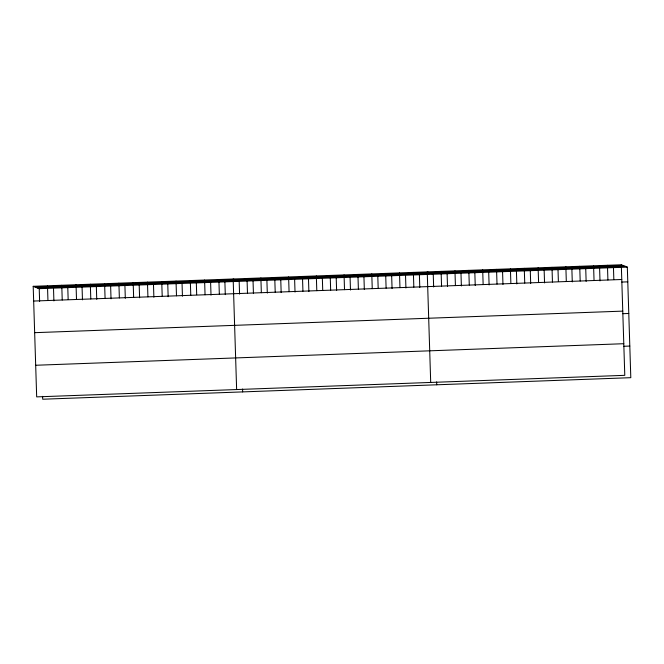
<?xml version="1.0" encoding="UTF-8"?>
<svg xmlns="http://www.w3.org/2000/svg" width="664" height="664" viewBox="0 0 664 664"><rect width="100%" height="100%" fill="white"/><g stroke="black" fill="none" stroke-linecap="round" stroke-linejoin="round"><path stroke-width="1" d="M621.305 264.778L624.782 375.334L36.678 396.881L33.2 286.317L621.305 264.778L627.322 267.119L630.8 377.683L42.695 399.222L42.604 396.35M35.184 287.097L623.297 265.55M37.234 287.894L625.339 266.347M33.2 286.317L39.218 288.666L627.322 267.119M33.665 301.049L621.77 279.502M621.844 282.067L627.787 281.851M34.661 332.672L622.766 311.125M622.84 313.69L628.783 313.474M35.682 365.258L623.786 343.711M623.861 346.276L629.804 346.06M613.461 267.633L613.835 279.411M607.444 265.285L607.909 280.017M599.6 268.14L599.999 280.905M593.583 265.791L594.048 280.523M585.739 268.646L586.138 281.411M579.722 266.297L580.187 281.03M571.878 269.152L572.277 281.918M565.861 266.803L566.317 281.536M558.009 269.659L558.382 281.445M552 267.318L552.456 282.042M544.148 270.165L544.555 282.939M538.13 267.824L538.595 282.549M530.287 270.68L530.685 283.445M524.269 268.331L524.734 283.063M516.426 271.186L516.824 283.951M510.409 268.837L510.873 283.569M502.565 271.692L502.963 284.458M496.547 269.343L497.012 284.076M488.704 272.198L489.102 284.964M482.686 269.85L483.143 284.582M474.835 272.705L475.241 285.47M468.817 270.364L469.282 285.088M460.974 273.219L461.372 285.985M454.956 270.87L455.421 285.603M447.113 273.726L447.511 286.491M441.095 271.377L441.56 286.109M433.65 286.997L433.252 274.232L427.234 271.883L430.704 382.447M436.63 381.916L436.721 384.788M419.391 274.738L419.789 287.504M413.373 272.389L413.83 287.122M405.521 275.245L405.928 288.01M399.504 272.904L399.969 287.628M391.66 275.751L392.067 288.525M385.643 273.41L386.108 288.134M377.799 276.266L378.173 288.043M371.782 273.917L372.247 288.649M363.938 276.772L364.337 289.537M357.921 274.423L358.386 289.155M350.077 277.278L350.476 290.043M344.06 274.929L344.516 289.662M336.208 277.784L336.615 290.55M330.199 275.435L330.655 290.168M322.347 278.291L322.721 290.077M316.33 275.95L316.794 290.674M308.486 278.805L308.884 291.571M302.469 276.456L302.933 291.189M294.625 279.312L295.023 292.077M288.608 276.963L289.072 291.695M280.764 279.818L281.162 292.583M274.747 277.469L275.211 292.202M266.895 280.324L267.301 293.09M260.886 277.975L261.342 292.708M253.034 280.831L253.441 293.596M247.016 278.49L247.481 293.214M239.571 294.111L239.173 281.337L233.155 278.996L236.633 389.552M242.559 389.029L242.65 391.901M224.888 281.868L225.295 294.633M218.871 279.519L219.336 294.252M210.612 282.391L211.011 295.156M204.595 280.042L205.052 294.774M196.328 282.914L196.693 294.692M190.311 280.565L190.775 295.297M182.044 283.437L182.442 296.202M176.026 281.088L176.491 295.82M167.76 283.96L168.158 296.725M161.742 281.611L162.207 296.343M153.475 284.482L153.882 297.248M147.458 282.134L147.923 296.866M139.199 285.005L139.598 297.771M133.182 282.656L133.638 297.389M124.915 285.528L125.313 298.294M118.897 283.179L119.362 297.912M110.631 286.051L111.029 298.817M104.613 283.702L105.078 298.435M96.346 286.574L96.745 299.339M90.329 284.225L90.794 298.958M82.062 287.097L82.469 299.862M76.045 284.748L76.509 299.481M67.786 287.62L68.151 299.406M61.769 285.271L62.225 300.003M53.502 288.143L53.9 300.908M47.484 285.794L47.949 300.526M39.218 288.666L39.616 301.431"/></g></svg>
